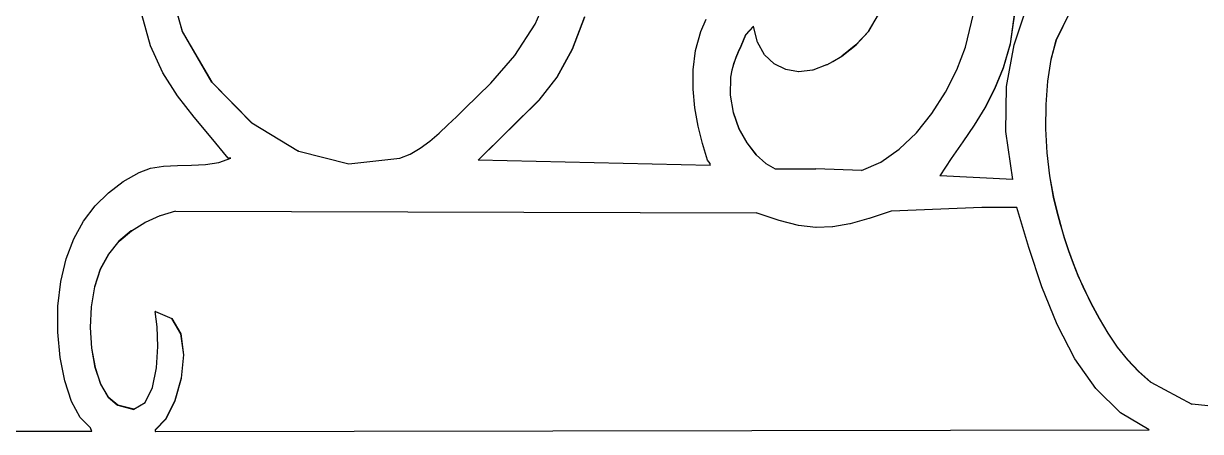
# Model space of a CAD drawing. Header units: inches. Extents: x 3672 to 10975, y -27382 to -746.
# Drawn here: x 4386.68 to 4396.46, y -26883.6 to -26880.21 of the extents above; entities that cross this region are included whole.
import ezdxf

# ---------------------------------------------------------------- set-up
doc = ezdxf.new("R2010")
doc.units = ezdxf.units.IN
doc.header["$LTSCALE"] = 17
doc.header["$MEASUREMENT"] = 0

msp = doc.modelspace()

# ---------------------------------------------------------------- linework, layer by layer
for p, q in [((4387.8661, -26879.8006), (4387.998, -26880.2807)), ((4388.0001, -26880.2807), (4387.8682, -26879.8006)), ((4390.9305, -26880.219), (4391.0618, -26879.9163)), ((4394.9397, -26879.937), (4394.8767, -26880.3819)), ((4394.8789, -26880.3819), (4394.9418, -26879.937)), ((4395.4222, -26880.0155), (4395.2582, -26880.3526)), ((4395.2604, -26880.3526), (4395.4243, -26880.0155)), ((4394.9091, -26880.3905), (4395.0143, -26880.0765)), ((4387.7358, -26880.4004), (4387.6638, -26880.1385)), ((4390.7613, -26880.4792), (4390.9305, -26880.219)), ((4391.3404, -26880.1585), (4391.239, -26880.4273)), ((4391.2411, -26880.4273), (4391.3426, -26880.1585)), ((4392.3075, -26880.2794), (4392.3523, -26880.1771)), ((4393.78, -26880.1403), (4393.6989, -26880.279)), ((4393.701, -26880.279), (4393.7822, -26880.1403)), ((4394.5065, -26880.4112), (4394.5722, -26880.134)), ((4387.998, -26880.2807), (4388.2436, -26880.7014)), ((4388.0001, -26880.2807), (4387.998, -26880.2807)), ((4388.2457, -26880.7014), (4388.0001, -26880.2807)), ((4392.2639, -26880.4393), (4392.3075, -26880.2794)), ((4392.6777, -26880.3087), (4392.6592, -26880.3562)), ((4392.6614, -26880.3562), (4392.6799, -26880.3087)), ((4392.745, -26880.2355), (4392.6777, -26880.3087)), ((4392.6799, -26880.3087), (4392.6777, -26880.3087)), ((4392.6799, -26880.3087), (4392.7455, -26880.2374)), ((4392.7455, -26880.2374), (4392.745, -26880.2355)), ((4392.7776, -26880.3681), (4392.7455, -26880.2374)), ((4393.6989, -26880.279), (4393.5957, -26880.3923)), ((4393.5978, -26880.3923), (4393.701, -26880.279)), ((4393.701, -26880.279), (4393.6989, -26880.279)), ((4387.8371, -26880.6224), (4387.7358, -26880.4004)), ((4392.6391, -26880.4024), (4392.6185, -26880.4488)), ((4392.6207, -26880.4488), (4392.6413, -26880.4024)), ((4392.6592, -26880.3562), (4392.6391, -26880.4024)), ((4392.6413, -26880.4024), (4392.6391, -26880.4024)), ((4392.6413, -26880.4024), (4392.6614, -26880.3562)), ((4392.6614, -26880.3562), (4392.6592, -26880.3562)), ((4392.8362, -26880.473), (4392.7776, -26880.3681)), ((4393.5957, -26880.3923), (4393.4774, -26880.4839)), ((4393.4795, -26880.4839), (4393.5978, -26880.3923)), ((4393.5978, -26880.3923), (4393.5957, -26880.3923)), ((4394.4336, -26880.5995), (4394.5065, -26880.4112)), ((4394.8767, -26880.3819), (4394.8189, -26880.582)), ((4394.821, -26880.582), (4394.8789, -26880.3819)), ((4394.847, -26880.7375), (4394.9091, -26880.3905)), ((4394.8789, -26880.3819), (4394.8767, -26880.3819)), ((4395.2582, -26880.3526), (4395.2159, -26880.5124)), ((4395.2181, -26880.5124), (4395.2604, -26880.3526)), ((4395.2604, -26880.3526), (4395.2582, -26880.3526)), ((4390.5629, -26880.7098), (4390.7613, -26880.4792)), ((4391.239, -26880.4273), (4391.1123, -26880.6591)), ((4391.1144, -26880.6591), (4391.2411, -26880.4273)), ((4391.2411, -26880.4273), (4391.239, -26880.4273)), ((4392.2436, -26880.5995), (4392.2639, -26880.4393)), ((4392.5986, -26880.4965), (4392.5805, -26880.5467)), ((4392.5826, -26880.5467), (4392.6008, -26880.4965)), ((4392.6185, -26880.4488), (4392.5986, -26880.4965)), ((4392.6008, -26880.4965), (4392.5986, -26880.4965)), ((4392.6008, -26880.4965), (4392.6207, -26880.4488)), ((4392.6207, -26880.4488), (4392.6185, -26880.4488)), ((4392.9159, -26880.5494), (4392.8362, -26880.473)), ((4393.4027, -26880.5287), (4393.4774, -26880.4839)), ((4393.4795, -26880.4839), (4393.4774, -26880.4839)), ((4395.2159, -26880.5124), (4395.1879, -26880.6931)), ((4395.19, -26880.6931), (4395.2181, -26880.5124)), ((4395.2181, -26880.5124), (4395.2159, -26880.5124)), ((4392.243, -26880.7586), (4392.2436, -26880.5995)), ((4392.5653, -26880.6008), (4392.5543, -26880.66)), ((4392.5565, -26880.66), (4392.5675, -26880.6008)), ((4392.5805, -26880.5467), (4392.5653, -26880.6008)), ((4392.5675, -26880.6008), (4392.5653, -26880.6008)), ((4392.5675, -26880.6008), (4392.5826, -26880.5467)), ((4392.5826, -26880.5467), (4392.5805, -26880.5467)), ((4393.0121, -26880.5967), (4392.9159, -26880.5494)), ((4393.1198, -26880.6143), (4393.0121, -26880.5967)), ((4393.2344, -26880.6015), (4393.122, -26880.6143)), ((4393.2365, -26880.6015), (4393.2344, -26880.6015)), ((4393.3509, -26880.5576), (4393.2365, -26880.6015)), ((4393.353, -26880.5576), (4393.3509, -26880.5576)), ((4393.353, -26880.5576), (4393.4027, -26880.5287)), ((4393.4017, -26880.528), (4393.4027, -26880.5287)), ((4394.3394, -26880.785), (4394.4336, -26880.5995)), ((4394.8189, -26880.582), (4394.7478, -26880.757)), ((4394.75, -26880.757), (4394.821, -26880.582)), ((4394.821, -26880.582), (4394.8189, -26880.582)), ((4387.9601, -26880.8156), (4387.8371, -26880.6224)), ((4388.2436, -26880.7014), (4388.575, -26881.04)), ((4388.2457, -26880.7014), (4388.2436, -26880.7014)), ((4388.5771, -26881.04), (4388.2457, -26880.7014)), ((4390.344, -26880.9235), (4390.5629, -26880.7098)), ((4391.1123, -26880.6591), (4390.9611, -26880.8504)), ((4390.9633, -26880.8504), (4391.1144, -26880.6591)), ((4391.1144, -26880.6591), (4391.1123, -26880.6591)), ((4392.5543, -26880.66), (4392.5502, -26880.8102)), ((4392.5524, -26880.8102), (4392.5565, -26880.66)), ((4392.5565, -26880.66), (4392.5543, -26880.66)), ((4393.122, -26880.6143), (4393.1198, -26880.6143)), ((4393.1211, -26880.6142), (4393.122, -26880.6143)), ((4395.1879, -26880.6931), (4395.1733, -26880.8875)), ((4395.1755, -26880.8875), (4395.19, -26880.6931)), ((4395.19, -26880.6931), (4395.1879, -26880.6931)), ((4392.2583, -26880.9146), (4392.243, -26880.7586)), ((4394.2266, -26880.9611), (4394.3394, -26880.785)), ((4394.7478, -26880.757), (4394.6665, -26880.9134)), ((4394.6686, -26880.9134), (4394.75, -26880.757)), ((4394.75, -26880.757), (4394.7478, -26880.757)), ((4394.8398, -26881.1122), (4394.847, -26880.7375)), ((4388.0968, -26880.9911), (4387.9601, -26880.8156)), ((4390.9611, -26880.8504), (4390.4562, -26881.3481)), ((4390.4584, -26881.3481), (4390.9633, -26880.8504)), ((4390.9633, -26880.8504), (4390.9611, -26880.8504)), ((4392.5502, -26880.8102), (4392.5756, -26880.9542)), ((4392.5524, -26880.8102), (4392.5502, -26880.8102)), ((4392.5778, -26880.9542), (4392.5524, -26880.8102)), ((4395.1733, -26880.8875), (4395.1715, -26881.0883)), ((4395.1755, -26880.8875), (4395.1733, -26880.8875)), ((4395.1737, -26881.0883), (4395.1755, -26880.8875)), ((4388.2396, -26881.16), (4388.0968, -26880.9911)), ((4390.2059, -26881.0564), (4390.2763, -26880.9882)), ((4390.2763, -26880.9882), (4390.344, -26880.9235)), ((4392.2859, -26881.066), (4392.2583, -26880.9146)), ((4392.5756, -26880.9542), (4392.6242, -26881.0876)), ((4392.5778, -26880.9542), (4392.5756, -26880.9542)), ((4392.6264, -26881.0876), (4392.5778, -26880.9542)), ((4394.0979, -26881.1209), (4394.2266, -26880.9611)), ((4394.6665, -26880.9134), (4394.5776, -26881.0576)), ((4394.5797, -26881.0576), (4394.6686, -26880.9134)), ((4394.6686, -26880.9134), (4394.6665, -26880.9134)), ((4388.5771, -26881.04), (4388.575, -26881.04)), ((4388.5771, -26881.04), (4388.9644, -26881.2734)), ((4390.1327, -26881.1249), (4390.2059, -26881.0564)), ((4392.3222, -26881.2111), (4392.2859, -26881.066)), ((4392.6242, -26881.0876), (4392.6897, -26881.2056)), ((4392.6264, -26881.0876), (4392.6242, -26881.0876)), ((4392.6919, -26881.2056), (4392.6264, -26881.0876)), ((4394.5776, -26881.0576), (4394.4839, -26881.1958)), ((4394.486, -26881.1958), (4394.5797, -26881.0576)), ((4394.5797, -26881.0576), (4394.5776, -26881.0576)), ((4395.1737, -26881.0883), (4395.1715, -26881.0883)), ((4395.1715, -26881.0883), (4395.1818, -26881.2881)), ((4395.184, -26881.2881), (4395.1737, -26881.0883)), ((4388.3806, -26881.3334), (4388.2396, -26881.16)), ((4389.9765, -26881.249), (4390.0563, -26881.1902)), ((4390.0563, -26881.1902), (4390.1327, -26881.1249)), ((4393.9559, -26881.2578), (4394.0979, -26881.1209)), ((4394.4839, -26881.1958), (4394.426, -26881.2796)), ((4394.4274, -26881.2807), (4394.486, -26881.1958)), ((4394.486, -26881.1958), (4394.4839, -26881.1958)), ((4394.8992, -26881.5091), (4394.8398, -26881.1122)), ((4388.9665, -26881.2734), (4388.9644, -26881.2734)), ((4388.9665, -26881.2734), (4389.3838, -26881.3789)), ((4389.893, -26881.2978), (4389.9765, -26881.249)), ((4392.3636, -26881.3481), (4392.3222, -26881.2111)), ((4392.6897, -26881.2056), (4392.7658, -26881.3037)), ((4392.6919, -26881.2056), (4392.6897, -26881.2056)), ((4392.768, -26881.3037), (4392.6919, -26881.2056)), ((4393.8032, -26881.365), (4393.9559, -26881.2578)), ((4394.426, -26881.2796), (4394.3882, -26881.3344)), ((4394.3904, -26881.3344), (4394.4274, -26881.2807)), ((4394.426, -26881.2796), (4394.4274, -26881.2807)), ((4395.184, -26881.2881), (4395.1818, -26881.2881)), ((4395.1818, -26881.2881), (4395.2035, -26881.4796)), ((4395.2056, -26881.4796), (4395.184, -26881.2881)), ((4387.844, -26881.3998), (4387.9584, -26881.394)), ((4387.9584, -26881.394), (4388.0757, -26881.3917)), ((4388.0757, -26881.3917), (4388.1916, -26881.3856)), ((4388.1916, -26881.3856), (4388.3021, -26881.3686)), ((4388.3021, -26881.3686), (4388.4031, -26881.3334)), ((4388.4031, -26881.3334), (4388.3806, -26881.3334)), ((4389.3838, -26881.3789), (4389.8055, -26881.3334)), ((4389.8055, -26881.3334), (4389.893, -26881.2978)), ((4390.4584, -26881.3481), (4390.4562, -26881.3481)), ((4392.386, -26881.392), (4390.4584, -26881.3481)), ((4392.386, -26881.3774), (4392.3636, -26881.3481)), ((4392.386, -26881.392), (4392.386, -26881.3774)), ((4392.7658, -26881.3037), (4392.8462, -26881.3771)), ((4392.768, -26881.3037), (4392.7658, -26881.3037)), ((4392.8483, -26881.3771), (4392.768, -26881.3037)), ((4392.8483, -26881.3771), (4392.8462, -26881.3771)), ((4392.8483, -26881.3771), (4392.9245, -26881.4213)), ((4393.6426, -26881.4359), (4393.8032, -26881.365)), ((4394.3882, -26881.3344), (4394.2933, -26881.4798)), ((4394.2955, -26881.4798), (4394.3904, -26881.3344)), ((4394.3904, -26881.3344), (4394.3882, -26881.3344)), ((4387.5086, -26881.5272), (4387.6401, -26881.4506)), ((4387.6401, -26881.4506), (4387.7365, -26881.4162)), ((4387.7365, -26881.4162), (4387.844, -26881.3998)), ((4392.9245, -26881.4213), (4393.2633, -26881.4213)), ((4393.6426, -26881.4359), (4393.2633, -26881.4213)), ((4394.2955, -26881.4798), (4394.2933, -26881.4798)), ((4394.8992, -26881.5091), (4394.2955, -26881.4798)), ((4395.2056, -26881.4796), (4395.2035, -26881.4796)), ((4395.2035, -26881.4796), (4395.2358, -26881.6555)), ((4395.2379, -26881.6555), (4395.2056, -26881.4796)), ((4387.3867, -26881.6192), (4387.5086, -26881.5272)), ((4387.2765, -26881.728), (4387.3867, -26881.6192)), ((4395.2379, -26881.6555), (4395.2358, -26881.6555)), ((4395.2358, -26881.6555), (4395.2635, -26881.7711)), ((4395.2656, -26881.7711), (4395.2379, -26881.6555)), ((4387.1798, -26881.8549), (4387.2765, -26881.728)), ((4387.9431, -26881.7726), (4387.8143, -26881.8116)), ((4387.9431, -26881.7726), (4392.7675, -26881.7872)), ((4393.8894, -26881.7726), (4393.7058, -26881.8345)), ((4393.8916, -26881.7726), (4393.8894, -26881.7726)), ((4394.6411, -26881.7433), (4393.8916, -26881.7726)), ((4394.9328, -26881.7433), (4394.6411, -26881.7433)), ((4395.0314, -26882.0746), (4394.9328, -26881.7433)), ((4395.2635, -26881.7711), (4395.2939, -26881.8844)), ((4395.2656, -26881.7711), (4395.2635, -26881.7711)), ((4395.2961, -26881.8844), (4395.2656, -26881.7711)), ((4387.0985, -26882.0013), (4387.1798, -26881.8549)), ((4387.5767, -26881.9353), (4387.6884, -26881.8654)), ((4387.6906, -26881.8654), (4387.6884, -26881.8654)), ((4387.8121, -26881.8116), (4387.6906, -26881.8654)), ((4387.8143, -26881.8116), (4387.8121, -26881.8116)), ((4392.9577, -26881.8509), (4392.7675, -26881.7872)), ((4393.1195, -26881.8907), (4392.9577, -26881.8509)), ((4393.5448, -26881.8785), (4393.4041, -26881.9033)), ((4393.5469, -26881.8785), (4393.5448, -26881.8785)), ((4393.7036, -26881.8345), (4393.5469, -26881.8785)), ((4393.7058, -26881.8345), (4393.7036, -26881.8345)), ((4387.5745, -26881.9353), (4387.4731, -26882.0227)), ((4387.4752, -26882.0227), (4387.5767, -26881.9353)), ((4387.5767, -26881.9353), (4387.5745, -26881.9353)), ((4393.2638, -26881.9077), (4393.1195, -26881.8907)), ((4393.266, -26881.9077), (4393.2638, -26881.9077)), ((4393.4019, -26881.9033), (4393.266, -26881.9077)), ((4393.4041, -26881.9033), (4393.4019, -26881.9033)), ((4395.2961, -26881.8844), (4395.2939, -26881.8844)), ((4395.2939, -26881.8844), (4395.3062, -26881.9255)), ((4395.309, -26881.9275), (4395.2961, -26881.8844)), ((4395.3062, -26881.9255), (4395.309, -26881.9275)), ((4395.3062, -26881.9255), (4395.3269, -26881.995)), ((4395.3291, -26881.995), (4395.309, -26881.9275)), ((4387.0344, -26882.1686), (4387.0985, -26882.0013)), ((4387.4731, -26882.0227), (4387.3867, -26882.1287)), ((4387.3889, -26882.1287), (4387.4752, -26882.0227)), ((4387.4752, -26882.0227), (4387.4731, -26882.0227)), ((4395.1415, -26882.4015), (4395.0314, -26882.0746)), ((4395.3291, -26881.995), (4395.3269, -26881.995)), ((4395.3269, -26881.995), (4395.3625, -26882.1026)), ((4395.3646, -26882.1026), (4395.3291, -26881.995)), ((4386.9894, -26882.3582), (4387.0344, -26882.1686)), ((4387.3867, -26882.1287), (4387.3181, -26882.2548)), ((4387.3203, -26882.2548), (4387.3889, -26882.1287)), ((4387.3889, -26882.1287), (4387.3867, -26882.1287)), ((4395.3646, -26882.1026), (4395.3625, -26882.1026)), ((4395.3625, -26882.1026), (4395.4003, -26882.2065)), ((4395.4025, -26882.2065), (4395.3646, -26882.1026)), ((4387.3181, -26882.2548), (4387.2699, -26882.4021)), ((4387.2721, -26882.4021), (4387.3203, -26882.2548)), ((4387.3203, -26882.2548), (4387.3181, -26882.2548)), ((4395.4025, -26882.2065), (4395.4003, -26882.2065)), ((4395.4003, -26882.2065), (4395.4404, -26882.3065)), ((4395.4426, -26882.3065), (4395.4025, -26882.2065)), ((4386.9667, -26882.5631), (4386.9894, -26882.3582)), ((4395.4426, -26882.3065), (4395.4404, -26882.3065)), ((4395.4404, -26882.3065), (4395.4826, -26882.4021)), ((4395.4848, -26882.4021), (4395.4426, -26882.3065)), ((4387.2699, -26882.4021), (4387.243, -26882.5659)), ((4387.2452, -26882.5659), (4387.2721, -26882.4021)), ((4387.2721, -26882.4021), (4387.2699, -26882.4021)), ((4395.2679, -26882.7131), (4395.1415, -26882.4015)), ((4395.4848, -26882.4021), (4395.4826, -26882.4021)), ((4395.4826, -26882.4021), (4395.5475, -26882.5365)), ((4395.5497, -26882.5365), (4395.4848, -26882.4021)), ((4386.9657, -26882.7765), (4386.9667, -26882.5631)), ((4387.243, -26882.5659), (4387.2353, -26882.7387)), ((4387.2374, -26882.7387), (4387.2452, -26882.5659)), ((4387.2452, -26882.5659), (4387.243, -26882.5659)), ((4395.5475, -26882.5365), (4395.616, -26882.665)), ((4395.5497, -26882.5365), (4395.5475, -26882.5365)), ((4395.6182, -26882.665), (4395.5497, -26882.5365)), ((4387.7769, -26882.607), (4387.7748, -26882.607)), ((4387.7903, -26882.7322), (4387.7748, -26882.607)), ((4387.7769, -26882.607), (4387.7771, -26882.608)), ((4387.7769, -26882.607), (4387.9112, -26882.6634)), ((4387.9112, -26882.6634), (4387.9861, -26882.7918)), ((4387.9134, -26882.6634), (4387.9112, -26882.6634)), ((4387.9882, -26882.7918), (4387.9134, -26882.6634)), ((4395.6182, -26882.665), (4395.616, -26882.665)), ((4395.616, -26882.665), (4395.6889, -26882.7869)), ((4395.6911, -26882.7869), (4395.6182, -26882.665)), ((4387.2374, -26882.7387), (4387.2353, -26882.7387)), ((4387.2353, -26882.7387), (4387.2459, -26882.9104)), ((4387.2481, -26882.9104), (4387.2374, -26882.7387)), ((4387.7959, -26882.8967), (4387.7903, -26882.7322)), ((4395.4154, -26882.9985), (4395.2679, -26882.7131)), ((4386.9849, -26882.987), (4386.9657, -26882.7765)), ((4387.9861, -26882.7918), (4388.009, -26882.9659)), ((4387.9882, -26882.7918), (4387.9861, -26882.7918)), ((4388.0112, -26882.9659), (4387.9882, -26882.7918)), ((4395.6911, -26882.7869), (4395.6889, -26882.7869)), ((4395.6889, -26882.7869), (4395.7672, -26882.9015)), ((4395.7693, -26882.9015), (4395.6911, -26882.7869)), ((4387.2481, -26882.9104), (4387.2459, -26882.9104)), ((4387.2459, -26882.9104), (4387.2744, -26883.0707)), ((4387.2766, -26883.0707), (4387.2481, -26882.9104)), ((4387.7856, -26883.074), (4387.7959, -26882.8967)), ((4395.7693, -26882.9015), (4395.7672, -26882.9015)), ((4395.7672, -26882.9015), (4395.8518, -26883.0078)), ((4395.8539, -26883.0078), (4395.7693, -26882.9015)), ((4387.0231, -26883.1832), (4386.9849, -26882.987)), ((4388.009, -26882.9659), (4387.9896, -26883.159)), ((4387.9918, -26883.159), (4388.0112, -26882.9659)), ((4388.0112, -26882.9659), (4388.009, -26882.9659)), ((4395.5888, -26883.2467), (4395.4154, -26882.9985)), ((4395.8539, -26883.0078), (4395.8518, -26883.0078)), ((4395.8518, -26883.0078), (4395.9436, -26883.1051)), ((4395.9457, -26883.1051), (4395.8539, -26883.0078)), ((4387.2766, -26883.0707), (4387.2744, -26883.0707)), ((4387.2744, -26883.0707), (4387.3201, -26883.2097)), ((4387.3223, -26883.2097), (4387.2766, -26883.0707)), ((4387.753, -26883.2378), (4387.7856, -26883.074)), ((4395.9457, -26883.1051), (4395.9436, -26883.1051)), ((4395.9436, -26883.1051), (4396.0436, -26883.1926)), ((4396.0457, -26883.1926), (4395.9457, -26883.1051)), ((4387.0786, -26883.3539), (4387.0231, -26883.1832)), ((4387.3223, -26883.2097), (4387.3201, -26883.2097)), ((4387.3201, -26883.2097), (4387.3824, -26883.3171)), ((4387.3845, -26883.3171), (4387.3223, -26883.2097)), ((4387.6921, -26883.3615), (4387.753, -26883.2378)), ((4387.9896, -26883.159), (4387.9377, -26883.3448)), ((4387.9399, -26883.3448), (4387.9918, -26883.159)), ((4387.9918, -26883.159), (4387.9896, -26883.159)), ((4395.7928, -26883.4468), (4395.5888, -26883.2467)), ((4396.0457, -26883.1926), (4396.0436, -26883.1926)), ((4396.0457, -26883.1926), (4396.3877, -26883.3746)), ((4387.3845, -26883.3171), (4387.3824, -26883.3171)), ((4387.3824, -26883.3171), (4387.4606, -26883.3829)), ((4387.4628, -26883.3829), (4387.3845, -26883.3171)), ((4387.9377, -26883.3448), (4387.8629, -26883.4965)), ((4387.865, -26883.4965), (4387.9399, -26883.3448)), ((4387.9399, -26883.3448), (4387.9377, -26883.3448)), ((4387.1501, -26883.4877), (4387.0786, -26883.3539)), ((4387.4628, -26883.3829), (4387.4606, -26883.3829)), ((4387.5974, -26883.4183), (4387.4628, -26883.3829)), ((4387.4628, -26883.3829), (4387.5967, -26883.4187)), ((4387.5967, -26883.4187), (4387.5974, -26883.4183)), ((4387.5974, -26883.4183), (4387.6921, -26883.3615)), ((4396.0323, -26883.5878), (4395.7928, -26883.4468)), ((4396.3899, -26883.3746), (4396.3877, -26883.3746)), ((4396.752, -26883.4155), (4396.3899, -26883.3746)), ((4387.2362, -26883.5732), (4387.1501, -26883.4877)), ((4387.8629, -26883.4965), (4387.7748, -26883.5878)), ((4387.7769, -26883.5878), (4387.865, -26883.4965)), ((4387.865, -26883.4965), (4387.8629, -26883.4965)), ((4387.2475, -26883.6025), (4385.4433, -26883.6025)), ((4387.2475, -26883.6025), (4387.2362, -26883.5732)), ((4387.7769, -26883.5878), (4387.7748, -26883.5878)), ((4387.7748, -26883.5878), (4387.7748, -26883.6025)), ((4387.7748, -26883.6025), (4387.7769, -26883.6025)), ((4387.7769, -26883.6025), (4387.7769, -26883.5878)), ((4387.7769, -26883.6025), (4396.0323, -26883.5878))]:
    msp.add_line(p, q)

doc.saveas('drawing.dxf')
